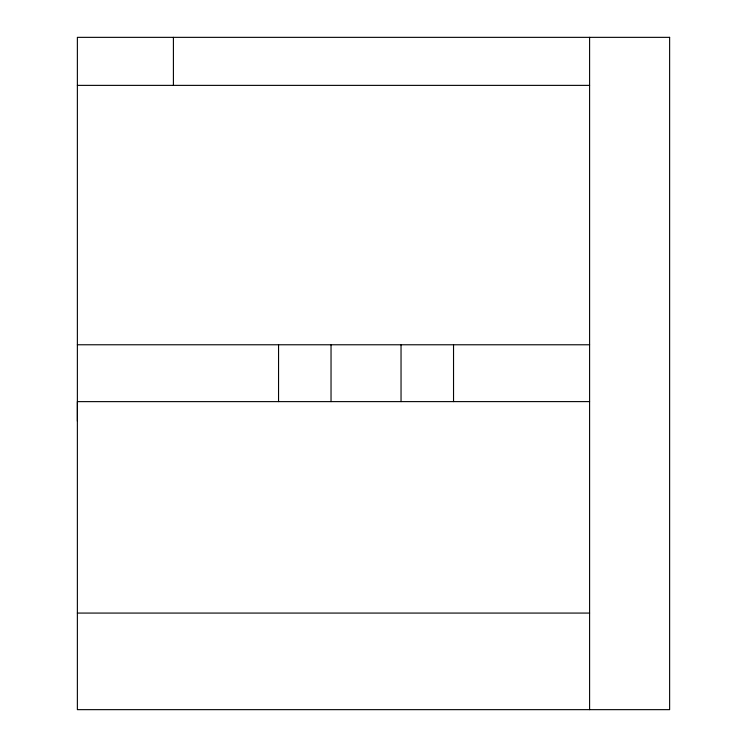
<?xml version="1.0" encoding="UTF-8"?>
<svg xmlns="http://www.w3.org/2000/svg" width="747" height="747" viewBox="0 0 747 747"><rect width="100%" height="100%" fill="white"/><g stroke="black" fill="none" stroke-linecap="round" stroke-linejoin="round"><path stroke-width="1.12" d="M77.371 421.14L77.371 401.634L589.598 401.606M278.547 401.606L278.556 344.778M331.033 401.615L331.042 344.778M77.371 85.373L589.598 85.373M77.371 344.769L589.598 344.778M77.371 613.072L589.598 613.072M589.598 37.35L589.598 709.65M453.532 344.778L453.532 401.606M401.036 344.778L401.046 401.615M173.407 37.35L173.407 85.373M669.629 37.35L77.371 37.35L77.371 709.65L669.629 709.65L669.629 37.35"/></g></svg>
